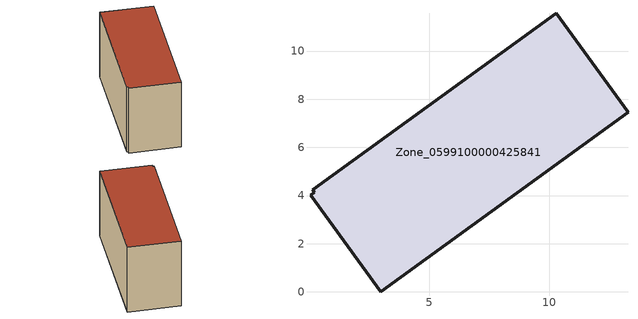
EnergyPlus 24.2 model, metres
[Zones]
Zone_0599100000425841
 floor ground (C_G): 0.07,4.01 0.24,4.13 0.16,4.24 10.27,11.57 13.26,7.46 2.99,0 z0
 wall outside (C_F): 13.26,7.46 10.27,11.57 0.16,4.24 0.24,4.13 0.07,4.01 2.99,0 13.26,7.46 z0:7.21
 roof outside (C_R): 0.24,4.13 0.07,4.01 2.99,0 13.26,7.46 10.27,11.57 0.16,4.24 z7.21
[BUILDING]
Pand.0599100000425841: North Axis=0; Terrain=City; Loads Convergence Tolerance Value=0.04; Temperature Convergence Tolerance Value=0.4; Solar Distribution=FullExterior; Maximum Number of Warmup Days=25; Minimum Number of Warmup Days=1
[Site:Location]
Rotterdam.The.Hague.AP_ZH_NLD Design_Conditions: Latitude=51.96; Longitude=4.45; Time Zone=1; Elevation=-4.5
[SITE:GROUNDTEMPERATURE:BUILDINGSURFACE]
18, 18, 18, 18, 18, 18, 18, 18, 18, 18, 18, 18
[MATERIAL] Thermal Absorptance=0.9; Solar Absorptance=0.7; Visible Absorptance=0.7
Name | Roughness | Thickness | Conductivity | Density | Specific Heat
G.TI.2006-2014 | MediumSmooth | 0.15 | 0.06 | 540 | 1210
F.TI.2006-2014 | Rough | 0.3 | 0.12 | 1920 | 840
R.TI.2006-2014 | MediumRough | 0.2 | 0.08 | 1500 | 1000
[CONSTRUCTION]
C_G: G.TI.2006-2014
C_F: F.TI.2006-2014
C_R: R.TI.2006-2014
[ZONE]
Zone_0599100000425841: Type=1; Multiplier=1; Ceiling Height=Autocalculate; Volume=Autocalculate; Floor Area=autocalculate; Part of Total Floor Area=Yes
[ZONEINFILTRATION:DESIGNFLOWRATE]
Infil_Zone_0599100000425841: Zone or ZoneList or Space or SpaceList=Zone_0599100000425841; Schedule=AlwaysOn; Design Flow Rate Calculation Method=Flow/Area; Flow Rate per Floor Area=0.0015; Constant Term Coefficient=1; Temperature Term Coefficient=0; Velocity Term Coefficient=0; Velocity Squared Term Coefficient=0
[HVACTEMPLATE:ZONE:IDEALLOADSAIRSYSTEM]
Zone_0599100000425841: Maximum Heating Supply Air Temperature=50; Minimum Cooling Supply Air Temperature=13; Maximum Heating Supply Air Humidity Ratio=0.0156; Minimum Cooling Supply Air Humidity Ratio=0.0077; Heating Limit=NoLimit; Cooling Limit=NoLimit; Dehumidification Control Type=ConstantSensibleHeatRatio; Cooling Sensible Heat Ratio=0.7; Dehumidification Setpoint=60; Humidification Control Type=None; Humidification Setpoint=30; Outdoor Air Method=None; Outdoor Air Flow Rate per Person=0.00944; Outdoor Air Flow Rate per Zone Floor Area=0; Outdoor Air Flow Rate per Zone=0; Demand Controlled Ventilation Type=None; Outdoor Air Economizer Type=NoEconomizer; Heat Recovery Type=None; Sensible Heat Recovery Effectiveness=0.7; Latent Heat Recovery Effectiveness=0.65
[ZONECONTROL:THERMOSTAT]
ThermostatControl_Zone_0599100000425841: Zone or ZoneList=Zone_0599100000425841; Control Type Schedule=DualSetpointControlType; Control 1=Thermostat_Zone_0599100000425841; Temperature Difference Between Cutout And Setpoint=0
[THERMOSTATSETPOINT:DUALSETPOINT]
Thermostat_Zone_0599100000425841: Heating Setpoint Temperature Schedule=HeatingSetpoint_Zone_0599100000425841; Cooling Setpoint Temperature Schedule=CoolingSetpoint_Zone_0599100000425841
[SCHEDULE:COMPACT]
HeatingSetpoint_Zone_0599100000425841: Through: 12/31, For: AllDays, Until: 24:00, 21
CoolingSetpoint_Zone_0599100000425841: Through: 12/31, For: AllDays, Until: 24:00, 24
DualSetpointControlType: Through: 12/31, For: AllDays, Until: 24:00, 4
AlwaysOn: Through: 12/31, For: AllDays, Until: 24:00, 1
